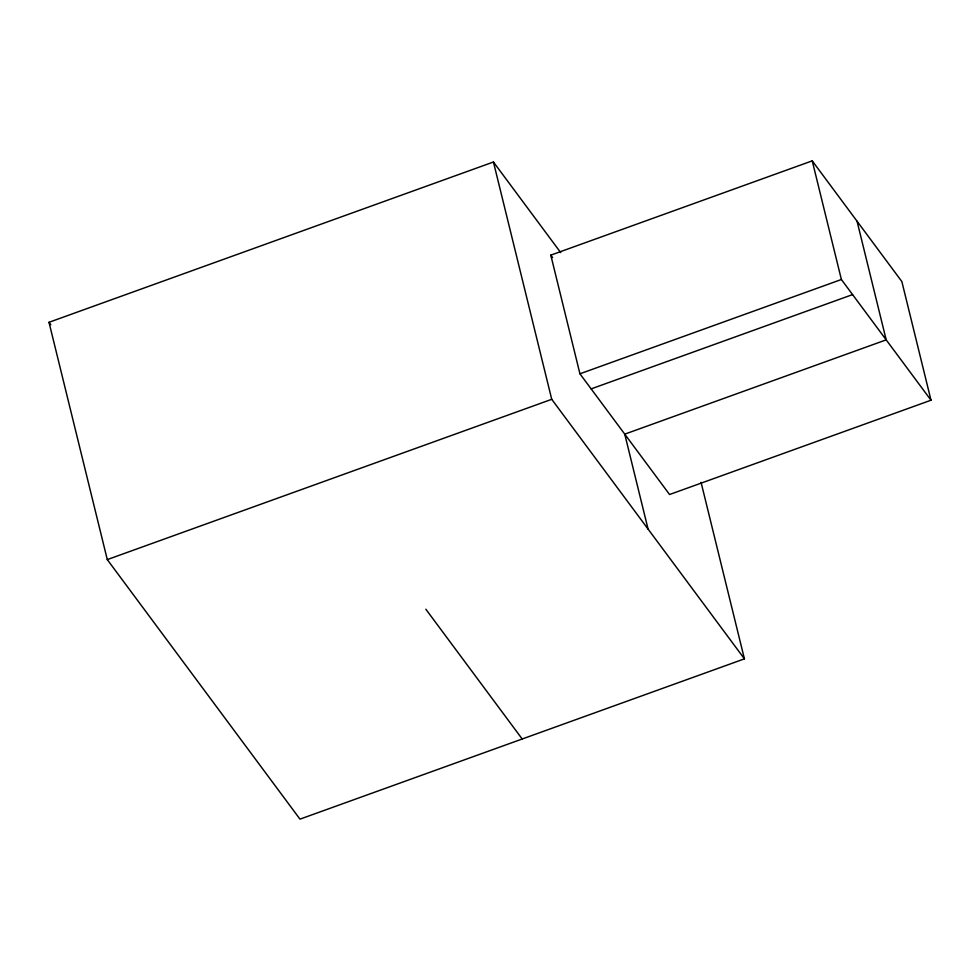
<?xml version="1.0" encoding="UTF-8"?>
<svg xmlns="http://www.w3.org/2000/svg" width="980" height="980" viewBox="0 0 980 980"><rect width="100%" height="100%" fill="white"/><g stroke="black" fill="none" stroke-linecap="round" stroke-linejoin="round"><path stroke-width="1.47" d="M701.067 482.356L744.42 658.854L299.978 819.145L107.285 559.605L49 322.298L493.442 162.006L560.695 252.595M550.797 255.143L812.236 160.855L901.857 281.566L931 400.22L669.561 494.52L579.94 373.797L550.797 255.143L552.598 257.556M579.94 373.797L841.379 279.508L931 400.22M107.285 559.605L551.728 399.313L744.42 658.854M591.148 388.889L852.576 294.6M425.847 609.229L522.193 738.994M49 322.298L50.813 324.748M857.047 221.211L886.19 339.864L624.75 434.152L648.074 529.077M812.236 160.855L841.379 279.508M493.442 162.006L551.728 399.313"/></g></svg>
